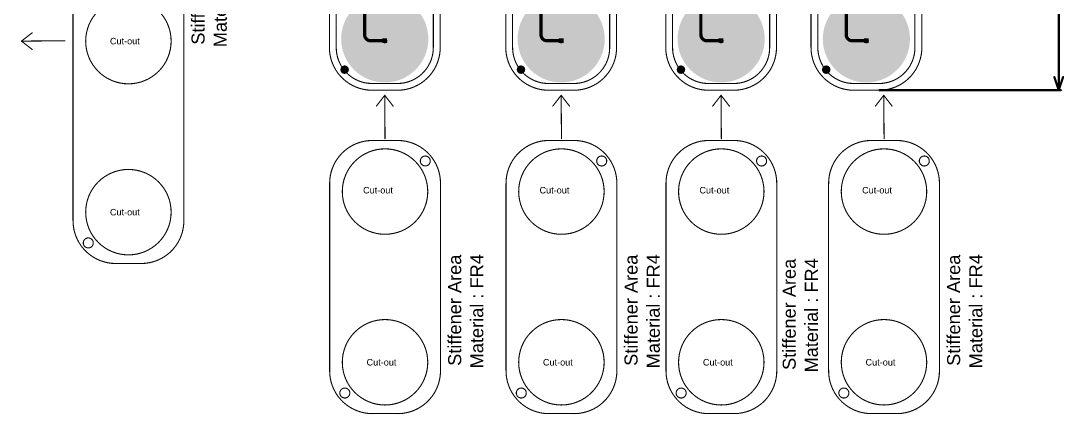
# Model space of a CAD drawing. Header units: inches. Extents: x -17 to 349, y -40 to 215.
# Drawn here: x 103.7 to 225.8, y -40.3 to 5.7 of the extents above; entities that cross this region are included whole.
import ezdxf

# ---------------------------------------------------------------- set-up
doc = ezdxf.new("R2010")
doc.units = ezdxf.units.IN
for name, color, linetype in [('Board Outline', 216, 'Continuous'), ('Bottom Layer', 5, 'Continuous'), ('Bottom Overlay', 54, 'Continuous'), ('Bottom Paste', 16, 'Continuous'), ('Bottom Solder', 6, 'Continuous'), ('Dimension', 6, 'Continuous'), ('Drill Drawing', 1, 'Continuous'), ('Fabrication', 76, 'Continuous'), ('Pad Holes', 156, 'Continuous'), ('Top Layer', 1, 'Continuous'), ('Top Solder', 216, 'Continuous'), ('Via Holes', 16, 'Continuous')]:
    doc.layers.add(name, color=color, linetype=linetype)
doc.styles.add('Arial', font='', dxfattribs={"height": 0.2})
doc.styles.get('Arial').set_extended_font_data('Arial')

# ---------------------------------------------------------------- blocks, each defined once
blk = doc.blocks.new('EMG_2_PAD_B_42')
at = {"layer": 'Bottom Layer'}
h = blk.add_hatch(color=5, dxfattribs=at)
edge = h.paths.add_edge_path()
edge.add_arc((0, 9.99), 5, 0, 360)
h = blk.add_hatch(color=5, dxfattribs=at)
edge = h.paths.add_edge_path()
edge.add_arc((0, -9.99), 5, 0, 360)
at = {"layer": 'Bottom Paste'}
h = blk.add_hatch(color=16, dxfattribs=at)
edge = h.paths.add_edge_path()
edge.add_arc((0, 9.99), 5, 0, 360)
h = blk.add_hatch(color=16, dxfattribs=at)
edge = h.paths.add_edge_path()
edge.add_arc((0, -9.99), 5, 0, 360)
at = {"layer": 'Bottom Solder'}
h = blk.add_hatch(color=6, dxfattribs=at)
edge = h.paths.add_edge_path()
edge.add_arc((0, 9.99), 5.1, 0, 360)
h = blk.add_hatch(color=6, dxfattribs=at)
edge = h.paths.add_edge_path()
edge.add_arc((0, -9.99), 5.1, 0, 360)
at = {"layer": 'Bottom Overlay', "const_width": 0.127}
for points in [[(-5.68, 10.97, -0.414214), (-1.53, 15.21)], [(1.53, 15.21, -0.414214), (5.68, 10.97)], [(-1.53, -15.21, -0.414214), (-5.68, -10.97)], [(5.68, -10.97, -0.414214), (1.53, -15.21)]]:
    blk.add_lwpolyline(points, format="xyb", dxfattribs=at)
for points in [[(-1.53, 15.21), (1.53, 15.21)], [(-5.68, -10.97), (-5.68, 10.97)], [(5.68, -10.97), (5.68, 10.97)], [(-1.53, -15.21), (1.53, -15.21)]]:
    blk.add_lwpolyline(points, dxfattribs=at)
at = {"layer": 'Bottom Overlay', "const_width": 0.0635}
for points in [[(-1.56, 15.21, 1), (-1.5, 15.21, 1)], [(-1.56, 15.21, 1), (-1.5, 15.21, 1)], [(1.5, 15.21, 1), (1.56, 15.21, 1)], [(1.5, 15.21, 1), (1.56, 15.21, 1)], [(-5.72, 10.97, 1), (-5.65, 10.97, 1)], [(-5.72, 10.97, 1), (-5.65, 10.97, 1)], [(5.65, 10.97, 1), (5.71, 10.97, 1)], [(5.65, 10.97, 1), (5.71, 10.97, 1)], [(-5.72, -10.97, 1), (-5.65, -10.97, 1)], [(-5.72, -10.97, 1), (-5.65, -10.97, 1)], [(5.65, -10.97, 1), (5.71, -10.97, 1)], [(5.65, -10.97, 1), (5.71, -10.97, 1)], [(-1.56, -15.21, 1), (-1.5, -15.21, 1)], [(-1.56, -15.21, 1), (-1.5, -15.21, 1)], [(1.5, -15.21, 1), (1.56, -15.21, 1)], [(1.5, -15.21, 1), (1.56, -15.21, 1)]]:
    blk.add_lwpolyline(points, format="xyb", close=True, dxfattribs=at)
blk = doc.blocks.new('EMG_2_PAD_B_43')
at = {"layer": 'Bottom Layer'}
h = blk.add_hatch(color=5, dxfattribs=at)
edge = h.paths.add_edge_path()
edge.add_arc((0, 9.99), 5, 0, 360)
h = blk.add_hatch(color=5, dxfattribs=at)
edge = h.paths.add_edge_path()
edge.add_arc((0, -9.99), 5, 0, 360)
at = {"layer": 'Bottom Paste'}
h = blk.add_hatch(color=16, dxfattribs=at)
edge = h.paths.add_edge_path()
edge.add_arc((0, 9.99), 5, 0, 360)
h = blk.add_hatch(color=16, dxfattribs=at)
edge = h.paths.add_edge_path()
edge.add_arc((0, -9.99), 5, 0, 360)
at = {"layer": 'Bottom Solder'}
h = blk.add_hatch(color=6, dxfattribs=at)
edge = h.paths.add_edge_path()
edge.add_arc((0, 9.99), 5.1, 0, 360)
h = blk.add_hatch(color=6, dxfattribs=at)
edge = h.paths.add_edge_path()
edge.add_arc((0, -9.99), 5.1, 0, 360)
at = {"layer": 'Bottom Overlay', "const_width": 0.127}
for points in [[(-5.68, 10.97, -0.414214), (-1.53, 15.21)], [(1.53, 15.21, -0.414214), (5.68, 10.97)], [(-1.53, -15.21, -0.414214), (-5.68, -10.97)], [(5.68, -10.97, -0.414214), (1.53, -15.21)]]:
    blk.add_lwpolyline(points, format="xyb", dxfattribs=at)
for points in [[(-1.53, 15.21), (1.53, 15.21)], [(-5.68, -10.97), (-5.68, 10.97)], [(5.68, -10.97), (5.68, 10.97)], [(-1.53, -15.21), (1.53, -15.21)]]:
    blk.add_lwpolyline(points, dxfattribs=at)
at = {"layer": 'Bottom Overlay', "const_width": 0.0635}
for points in [[(-1.56, 15.21, 1), (-1.5, 15.21, 1)], [(-1.56, 15.21, 1), (-1.5, 15.21, 1)], [(1.5, 15.21, 1), (1.56, 15.21, 1)], [(1.5, 15.21, 1), (1.56, 15.21, 1)], [(-5.72, 10.97, 1), (-5.65, 10.97, 1)], [(-5.72, 10.97, 1), (-5.65, 10.97, 1)], [(5.65, 10.97, 1), (5.71, 10.97, 1)], [(5.65, 10.97, 1), (5.71, 10.97, 1)], [(-5.72, -10.97, 1), (-5.65, -10.97, 1)], [(-5.72, -10.97, 1), (-5.65, -10.97, 1)], [(5.65, -10.97, 1), (5.71, -10.97, 1)], [(5.65, -10.97, 1), (5.71, -10.97, 1)], [(-1.56, -15.21, 1), (-1.5, -15.21, 1)], [(-1.56, -15.21, 1), (-1.5, -15.21, 1)], [(1.5, -15.21, 1), (1.56, -15.21, 1)], [(1.5, -15.21, 1), (1.56, -15.21, 1)]]:
    blk.add_lwpolyline(points, format="xyb", close=True, dxfattribs=at)
blk = doc.blocks.new('EMG_2_PAD_B_44')
at = {"layer": 'Bottom Layer'}
h = blk.add_hatch(color=5, dxfattribs=at)
edge = h.paths.add_edge_path()
edge.add_arc((0, 9.99), 5, 0, 360)
h = blk.add_hatch(color=5, dxfattribs=at)
edge = h.paths.add_edge_path()
edge.add_arc((0, -9.99), 5, 0, 360)
at = {"layer": 'Bottom Paste'}
h = blk.add_hatch(color=16, dxfattribs=at)
edge = h.paths.add_edge_path()
edge.add_arc((0, 9.99), 5, 0, 360)
h = blk.add_hatch(color=16, dxfattribs=at)
edge = h.paths.add_edge_path()
edge.add_arc((0, -9.99), 5, 0, 360)
at = {"layer": 'Bottom Solder'}
h = blk.add_hatch(color=6, dxfattribs=at)
edge = h.paths.add_edge_path()
edge.add_arc((0, 9.99), 5.1, 0, 360)
h = blk.add_hatch(color=6, dxfattribs=at)
edge = h.paths.add_edge_path()
edge.add_arc((0, -9.99), 5.1, 0, 360)
at = {"layer": 'Bottom Overlay', "const_width": 0.127}
for points in [[(-5.68, 10.97, -0.414214), (-1.53, 15.21)], [(1.53, 15.21, -0.414214), (5.68, 10.97)], [(-1.53, -15.21, -0.414214), (-5.68, -10.97)], [(5.68, -10.97, -0.414214), (1.53, -15.21)]]:
    blk.add_lwpolyline(points, format="xyb", dxfattribs=at)
for points in [[(-1.53, 15.21), (1.53, 15.21)], [(-5.68, -10.97), (-5.68, 10.97)], [(5.68, -10.97), (5.68, 10.97)], [(-1.53, -15.21), (1.53, -15.21)]]:
    blk.add_lwpolyline(points, dxfattribs=at)
at = {"layer": 'Bottom Overlay', "const_width": 0.0635}
for points in [[(-1.56, 15.21, 1), (-1.5, 15.21, 1)], [(-1.56, 15.21, 1), (-1.5, 15.21, 1)], [(1.5, 15.21, 1), (1.56, 15.21, 1)], [(1.5, 15.21, 1), (1.56, 15.21, 1)], [(-5.72, 10.97, 1), (-5.65, 10.97, 1)], [(-5.72, 10.97, 1), (-5.65, 10.97, 1)], [(5.65, 10.97, 1), (5.71, 10.97, 1)], [(5.65, 10.97, 1), (5.71, 10.97, 1)], [(-5.72, -10.97, 1), (-5.65, -10.97, 1)], [(-5.72, -10.97, 1), (-5.65, -10.97, 1)], [(5.65, -10.97, 1), (5.71, -10.97, 1)], [(5.65, -10.97, 1), (5.71, -10.97, 1)], [(-1.56, -15.21, 1), (-1.5, -15.21, 1)], [(-1.56, -15.21, 1), (-1.5, -15.21, 1)], [(1.5, -15.21, 1), (1.56, -15.21, 1)], [(1.5, -15.21, 1), (1.56, -15.21, 1)]]:
    blk.add_lwpolyline(points, format="xyb", close=True, dxfattribs=at)
blk = doc.blocks.new('EMG_2_PAD_B_45')
at = {"layer": 'Bottom Layer'}
h = blk.add_hatch(color=5, dxfattribs=at)
edge = h.paths.add_edge_path()
edge.add_arc((0, 9.99), 5, 0, 360)
h = blk.add_hatch(color=5, dxfattribs=at)
edge = h.paths.add_edge_path()
edge.add_arc((0, -9.99), 5, 0, 360)
at = {"layer": 'Bottom Paste'}
h = blk.add_hatch(color=16, dxfattribs=at)
edge = h.paths.add_edge_path()
edge.add_arc((0, 9.99), 5, 0, 360)
h = blk.add_hatch(color=16, dxfattribs=at)
edge = h.paths.add_edge_path()
edge.add_arc((0, -9.99), 5, 0, 360)
at = {"layer": 'Bottom Solder'}
h = blk.add_hatch(color=6, dxfattribs=at)
edge = h.paths.add_edge_path()
edge.add_arc((0, 9.99), 5.1, 0, 360)
h = blk.add_hatch(color=6, dxfattribs=at)
edge = h.paths.add_edge_path()
edge.add_arc((0, -9.99), 5.1, 0, 360)
at = {"layer": 'Bottom Overlay', "const_width": 0.127}
for points in [[(-5.68, 10.97, -0.414214), (-1.53, 15.21)], [(1.53, 15.21, -0.414214), (5.68, 10.97)], [(-1.53, -15.21, -0.414214), (-5.68, -10.97)], [(5.68, -10.97, -0.414214), (1.53, -15.21)]]:
    blk.add_lwpolyline(points, format="xyb", dxfattribs=at)
for points in [[(-1.53, 15.21), (1.53, 15.21)], [(-5.68, -10.97), (-5.68, 10.97)], [(5.68, -10.97), (5.68, 10.97)], [(-1.53, -15.21), (1.53, -15.21)]]:
    blk.add_lwpolyline(points, dxfattribs=at)
at = {"layer": 'Bottom Overlay', "const_width": 0.0635}
for points in [[(-1.56, 15.21, 1), (-1.5, 15.21, 1)], [(-1.56, 15.21, 1), (-1.5, 15.21, 1)], [(1.5, 15.21, 1), (1.56, 15.21, 1)], [(1.5, 15.21, 1), (1.56, 15.21, 1)], [(-5.72, 10.97, 1), (-5.65, 10.97, 1)], [(-5.72, 10.97, 1), (-5.65, 10.97, 1)], [(5.65, 10.97, 1), (5.71, 10.97, 1)], [(5.65, 10.97, 1), (5.71, 10.97, 1)], [(-5.72, -10.97, 1), (-5.65, -10.97, 1)], [(-5.72, -10.97, 1), (-5.65, -10.97, 1)], [(5.65, -10.97, 1), (5.71, -10.97, 1)], [(5.65, -10.97, 1), (5.71, -10.97, 1)], [(-1.56, -15.21, 1), (-1.5, -15.21, 1)], [(-1.56, -15.21, 1), (-1.5, -15.21, 1)], [(1.5, -15.21, 1), (1.56, -15.21, 1)], [(1.5, -15.21, 1), (1.56, -15.21, 1)]]:
    blk.add_lwpolyline(points, format="xyb", close=True, dxfattribs=at)

msp = doc.modelspace()

# ---------------------------------------------------------------- hatches: boundary and pattern name
at = {"layer": 'Bottom Layer'}
h = msp.add_hatch(color=5, dxfattribs=at)
edge = h.paths.add_edge_path()
edge.add_arc((146.29, 3.38), 0.3, 0, 360)
h = msp.add_hatch(color=5, dxfattribs=at)
edge = h.paths.add_edge_path()
edge.add_arc((166.93, 3.38), 0.3, 0, 360)
h = msp.add_hatch(color=5, dxfattribs=at)
edge = h.paths.add_edge_path()
edge.add_arc((185.65, 3.38), 0.3, 0, 360)
h = msp.add_hatch(color=5, dxfattribs=at)
edge = h.paths.add_edge_path()
edge.add_arc((202.65, 3.38), 0.3, 0, 360)
at = {"layer": 'Bottom Solder'}
h = msp.add_hatch(color=6, dxfattribs=at)
edge = h.paths.add_edge_path()
edge.add_arc((141.59, 0), 0.102, 0, 360)
h = msp.add_hatch(color=6, dxfattribs=at)
edge = h.paths.add_edge_path()
edge.add_arc((162.23, 0), 0.102, 0, 360)
h = msp.add_hatch(color=6, dxfattribs=at)
edge = h.paths.add_edge_path()
edge.add_arc((180.95, 0), 0.102, 0, 360)
h = msp.add_hatch(color=6, dxfattribs=at)
edge = h.paths.add_edge_path()
edge.add_arc((197.95, 0), 0.102, 0, 360)
at = {"layer": 'Pad Holes'}
h = msp.add_hatch(color=7, dxfattribs=at)
edge = h.paths.add_edge_path()
edge.add_arc((141.59, 0), 0.5, 0, 360)
h = msp.add_hatch(color=7, dxfattribs=at)
edge = h.paths.add_edge_path()
edge.add_arc((162.23, 0), 0.5, 0, 360)
h = msp.add_hatch(color=7, dxfattribs=at)
edge = h.paths.add_edge_path()
edge.add_arc((180.95, 0), 0.5, 0, 360)
h = msp.add_hatch(color=7, dxfattribs=at)
edge = h.paths.add_edge_path()
edge.add_arc((197.95, 0), 0.5, 0, 360)
at = {"layer": 'Top Layer'}
h = msp.add_hatch(color=1, dxfattribs=at)
edge = h.paths.add_edge_path()
edge.add_arc((146.29, 3.38), 0.3, 0, 360)
h = msp.add_hatch(color=1, dxfattribs=at)
edge = h.paths.add_edge_path()
edge.add_arc((166.93, 3.38), 0.3, 0, 360)
h = msp.add_hatch(color=1, dxfattribs=at)
edge = h.paths.add_edge_path()
edge.add_arc((185.65, 3.38), 0.3, 0, 360)
h = msp.add_hatch(color=1, dxfattribs=at)
edge = h.paths.add_edge_path()
edge.add_arc((202.65, 3.38), 0.3, 0, 360)
at = {"layer": 'Top Solder'}
h = msp.add_hatch(color=216, dxfattribs=at)
edge = h.paths.add_edge_path()
edge.add_arc((141.59, 0), 0.102, 0, 360)
h = msp.add_hatch(color=216, dxfattribs=at)
edge = h.paths.add_edge_path()
edge.add_arc((162.23, 0), 0.102, 0, 360)
h = msp.add_hatch(color=216, dxfattribs=at)
edge = h.paths.add_edge_path()
edge.add_arc((180.95, 0), 0.102, 0, 360)
h = msp.add_hatch(color=216, dxfattribs=at)
edge = h.paths.add_edge_path()
edge.add_arc((197.95, 0), 0.102, 0, 360)
at = {"layer": 'Via Holes'}
h = msp.add_hatch(color=7, dxfattribs=at)
edge = h.paths.add_edge_path()
edge.add_arc((146.29, 3.38), 0.15, 0, 360)
h = msp.add_hatch(color=7, dxfattribs=at)
edge = h.paths.add_edge_path()
edge.add_arc((166.93, 3.38), 0.15, 0, 360)
h = msp.add_hatch(color=7, dxfattribs=at)
edge = h.paths.add_edge_path()
edge.add_arc((185.65, 3.38), 0.15, 0, 360)
h = msp.add_hatch(color=7, dxfattribs=at)
edge = h.paths.add_edge_path()
edge.add_arc((202.65, 3.38), 0.15, 0, 360)

# ---------------------------------------------------------------- linework, layer by layer
at = {"layer": 'Board Outline', "const_width": 0.127}
for points in [[(139.81, 2.65), (139.81, 24.5)], [(152.78, 24.5), (152.78, 2.65)], [(160.45, 2.65), (160.46, 24.5)], [(173.42, 24.5), (173.42, 2.65)], [(179.17, 2.65), (179.17, 24.5)], [(192.13, 24.5), (192.13, 2.65)], [(196.17, 2.65), (196.17, 24.5)], [(209.14, 24.5), (209.14, 2.65)], [(144.76, -2.41), (147.83, -2.41)], [(165.4, -2.41), (168.48, -2.41)], [(184.11, -2.41), (187.19, -2.41)], [(201.12, -2.41), (204.2, -2.41)]]:
    msp.add_lwpolyline(points, dxfattribs=at)
at = {"layer": 'Board Outline', "const_width": 0.0635}
for points in [[(139.78, 2.65, 1), (139.84, 2.65, 1)], [(139.78, 2.65, 1), (139.84, 2.65, 1)], [(152.75, 2.65, 1), (152.81, 2.65, 1)], [(152.75, 2.65, 1), (152.81, 2.65, 1)], [(160.42, 2.65, 1), (160.49, 2.65, 1)], [(160.42, 2.65, 1), (160.49, 2.65, 1)], [(173.39, 2.65, 1), (173.45, 2.65, 1)], [(173.39, 2.65, 1), (173.45, 2.65, 1)], [(179.14, 2.65, 1), (179.2, 2.65, 1)], [(179.14, 2.65, 1), (179.2, 2.65, 1)], [(192.1, 2.65, 1), (192.17, 2.65, 1)], [(192.1, 2.65, 1), (192.17, 2.65, 1)], [(196.14, 2.65, 1), (196.2, 2.65, 1)], [(196.14, 2.65, 1), (196.2, 2.65, 1)], [(209.11, 2.65, 1), (209.17, 2.65, 1)], [(209.11, 2.65, 1), (209.17, 2.65, 1)], [(144.72, -2.41, 1), (144.79, -2.41, 1)], [(144.72, -2.41, 1), (144.79, -2.41, 1)], [(147.8, -2.41, 1), (147.87, -2.41, 1)], [(147.8, -2.41, 1), (147.87, -2.41, 1)], [(165.37, -2.41, 1), (165.43, -2.41, 1)], [(165.37, -2.41, 1), (165.43, -2.41, 1)], [(168.45, -2.41, 1), (168.51, -2.41, 1)], [(168.45, -2.41, 1), (168.51, -2.41, 1)], [(184.08, -2.41, 1), (184.14, -2.41, 1)], [(184.08, -2.41, 1), (184.14, -2.41, 1)], [(187.16, -2.41, 1), (187.22, -2.41, 1)], [(187.16, -2.41, 1), (187.22, -2.41, 1)], [(201.08, -2.41, 1), (201.15, -2.41, 1)], [(201.08, -2.41, 1), (201.15, -2.41, 1)], [(204.16, -2.41, 1), (204.23, -2.41, 1)], [(204.16, -2.41, 1), (204.23, -2.41, 1)]]:
    msp.add_lwpolyline(points, format="xyb", close=True, dxfattribs=at)
at = {"layer": 'Board Outline', "const_width": 0.127}
for points in [[(144.76, -2.41, -0.414214), (139.81, 2.65)], [(152.78, 2.65, -0.414214), (147.83, -2.41)], [(165.4, -2.41, -0.414214), (160.45, 2.65)], [(173.42, 2.65, -0.414214), (168.48, -2.41)], [(184.11, -2.41, -0.414214), (179.17, 2.65)], [(192.13, 2.65, -0.414214), (187.19, -2.41)], [(201.12, -2.41, -0.414214), (196.17, 2.65)], [(209.14, 2.65, -0.414214), (204.2, -2.41)]]:
    msp.add_lwpolyline(points, format="xyb", dxfattribs=at)
at = {"layer": 'Dimension', "const_width": 0.254}
for points in [[(225.16, -2.41), (225.16, 62.8)], [(224.65, -0.88), (225.16, -2.41)], [(225.16, -2.41), (225.66, -0.88)], [(204.2, -2.41), (225.41, -2.41)]]:
    msp.add_lwpolyline(points, dxfattribs=at)
at = {"layer": 'Dimension', "const_width": 0.127}
for points in [[(224.58, -0.88, 1), (224.71, -0.88, 1)], [(225.6, -0.88, 1), (225.73, -0.88, 1)], [(204.13, -2.41, 1), (204.26, -2.41, 1)], [(225.09, -2.41, 1), (225.22, -2.41, 1)], [(225.09, -2.41, 1), (225.22, -2.41, 1)], [(225.09, -2.41, 1), (225.22, -2.41, 1)], [(225.35, -2.41, 1), (225.47, -2.41, 1)]]:
    msp.add_lwpolyline(points, format="xyb", close=True, dxfattribs=at)
at = {"layer": 'Drill Drawing', "const_width": 0.0508}
for points in [[(146.04, 3.63), (146.54, 3.63)], [(146.04, 3.13), (146.04, 3.63)], [(146.04, 3.13), (146.54, 3.13)], [(146.54, 3.13), (146.54, 3.63)], [(166.68, 3.63), (167.19, 3.63)], [(166.68, 3.13), (166.68, 3.63)], [(166.68, 3.13), (167.19, 3.13)], [(167.19, 3.13), (167.19, 3.63)], [(185.39, 3.63), (185.9, 3.63)], [(185.39, 3.13), (185.39, 3.63)], [(185.39, 3.13), (185.9, 3.13)], [(185.9, 3.13), (185.9, 3.63)], [(202.4, 3.63), (202.9, 3.63)], [(202.4, 3.13), (202.4, 3.63)], [(202.4, 3.13), (202.9, 3.13)], [(202.9, 3.13), (202.9, 3.63)]]:
    msp.add_lwpolyline(points, dxfattribs=at)
at = {"layer": 'Drill Drawing'}
for points, const_width in [([(146.02, 3.63, 1), (146.05, 3.63, 1)], 0.0254), ([(146.02, 3.63, 1), (146.05, 3.63, 1)], 0.0254), ([(146.02, 3.13, 1), (146.05, 3.13, 1)], 0.0254), ([(146.02, 3.13, 1), (146.05, 3.13, 1)], 0.0254), ([(146.53, 3.63, 1), (146.56, 3.63, 1)], 0.0254), ([(146.53, 3.63, 1), (146.56, 3.63, 1)], 0.0254), ([(146.53, 3.13, 1), (146.56, 3.13, 1)], 0.0254), ([(146.53, 3.13, 1), (146.56, 3.13, 1)], 0.0254), ([(166.67, 3.63, 1), (166.69, 3.63, 1)], 0.0254), ([(166.67, 3.63, 1), (166.69, 3.63, 1)], 0.0254), ([(166.67, 3.13, 1), (166.69, 3.13, 1)], 0.0254), ([(166.67, 3.13, 1), (166.69, 3.13, 1)], 0.0254), ([(167.17, 3.63, 1), (167.2, 3.63, 1)], 0.0254), ([(167.17, 3.63, 1), (167.2, 3.63, 1)], 0.0254), ([(167.17, 3.13, 1), (167.2, 3.13, 1)], 0.0254), ([(167.17, 3.13, 1), (167.2, 3.13, 1)], 0.0254), ([(185.38, 3.63, 1), (185.4, 3.63, 1)], 0.0254), ([(185.38, 3.63, 1), (185.4, 3.63, 1)], 0.0254), ([(185.38, 3.13, 1), (185.4, 3.13, 1)], 0.0254), ([(185.38, 3.13, 1), (185.4, 3.13, 1)], 0.0254), ([(185.89, 3.63, 1), (185.91, 3.63, 1)], 0.0254), ([(185.89, 3.63, 1), (185.91, 3.63, 1)], 0.0254), ([(185.89, 3.13, 1), (185.91, 3.13, 1)], 0.0254), ([(185.89, 3.13, 1), (185.91, 3.13, 1)], 0.0254), ([(202.38, 3.63, 1), (202.41, 3.63, 1)], 0.0254), ([(202.38, 3.63, 1), (202.41, 3.63, 1)], 0.0254), ([(202.38, 3.13, 1), (202.41, 3.13, 1)], 0.0254), ([(202.38, 3.13, 1), (202.41, 3.13, 1)], 0.0254), ([(202.89, 3.63, 1), (202.92, 3.63, 1)], 0.0254), ([(202.89, 3.63, 1), (202.92, 3.63, 1)], 0.0254), ([(202.89, 3.13, 1), (202.92, 3.13, 1)], 0.0254), ([(202.89, 3.13, 1), (202.92, 3.13, 1)], 0.0254), ([(141.84, 0, 1), (141.34, 0, 1)], 0.0508), ([(141.32, 0, 1), (141.35, 0, 1)], 0.0254), ([(141.83, 0, 1), (141.86, 0, 1)], 0.0254), ([(162.49, 0, 1), (161.98, 0, 1)], 0.0508), ([(161.97, 0, 1), (161.99, 0, 1)], 0.0254), ([(162.47, 0, 1), (162.5, 0, 1)], 0.0254), ([(181.2, 0, 1), (180.69, 0, 1)], 0.0508), ([(180.68, 0, 1), (180.71, 0, 1)], 0.0254), ([(181.19, 0, 1), (181.21, 0, 1)], 0.0254), ([(198.2, 0, 1), (197.7, 0, 1)], 0.0508), ([(197.68, 0, 1), (197.71, 0, 1)], 0.0254), ([(198.19, 0, 1), (198.22, 0, 1)], 0.0254)]:
    msp.add_lwpolyline(points, format="xyb", close=True, dxfattribs=dict(at, const_width=const_width))
at = {"layer": 'Fabrication', "const_width": 0.127}
for points in [[(109.81, -17.64), (109.81, 24.25)], [(122.78, 24.25), (122.78, -17.64)], [(103.77, 3.34), (105.04, 4.32)], [(103.77, 3.34), (108.85, 3.38)], [(103.77, 3.34), (105.04, 2.36)], [(145.31, -4.27), (146.29, -3)], [(146.29, -3), (146.32, -8.08)], [(146.29, -3), (147.27, -4.27)], [(165.95, -4.27), (166.93, -3)], [(166.93, -3), (167.91, -4.27)], [(166.93, -3), (166.97, -8.08)], [(184.66, -4.27), (185.64, -3)], [(185.64, -3), (186.62, -4.27)], [(185.64, -3), (185.68, -8.08)], [(203.7, -4.27), (204.68, -3)], [(204.68, -3), (205.66, -4.27)], [(204.68, -3), (204.72, -8.08)], [(144.78, -8.29), (147.86, -8.29)], [(144.78, -8.29), (147.86, -8.29)], [(165.43, -8.29), (168.51, -8.29)], [(184.14, -8.29), (187.22, -8.29)], [(203.18, -8.29), (206.26, -8.29)], [(139.84, -35.2), (139.84, -13.35)], [(152.81, -13.35), (152.81, -35.2)], [(160.48, -35.2), (160.48, -13.35)], [(173.45, -13.35), (173.45, -35.2)], [(179.2, -35.2), (179.2, -13.35)], [(192.16, -13.35), (192.16, -35.2)], [(198.23, -35.2), (198.23, -13.35)], [(211.2, -13.35), (211.2, -35.2)], [(114.76, -22.69), (117.84, -22.69)], [(144.78, -40.26), (147.86, -40.26)], [(165.43, -40.26), (168.51, -40.26)], [(184.14, -40.26), (187.22, -40.26)], [(203.18, -40.26), (206.26, -40.26)]]:
    msp.add_lwpolyline(points, dxfattribs=at)
at = {"layer": 'Fabrication'}
for points, const_width in [([(121.29, 3.34, 1), (111.29, 3.34, 1)], 0.127), ([(105.01, 4.32, 1), (105.07, 4.32, 1)], 0.0635), ([(103.74, 3.34, 1), (103.8, 3.34, 1)], 0.0635), ([(103.74, 3.34, 1), (103.8, 3.34, 1)], 0.0635), ([(103.74, 3.34, 1), (103.8, 3.34, 1)], 0.0635), ([(108.82, 3.38, 1), (108.88, 3.38, 1)], 0.0635), ([(111.26, 3.34, 1), (111.32, 3.34, 1)], 0.0635), ([(121.26, 3.34, 1), (121.32, 3.34, 1)], 0.0635), ([(105.01, 2.36, 1), (105.07, 2.36, 1)], 0.0635), ([(146.26, -3, 1), (146.32, -3, 1)], 0.0635), ([(146.26, -3, 1), (146.32, -3, 1)], 0.0635), ([(146.26, -3, 1), (146.32, -3, 1)], 0.0635), ([(166.9, -3, 1), (166.96, -3, 1)], 0.0635), ([(166.9, -3, 1), (166.96, -3, 1)], 0.0635), ([(166.9, -3, 1), (166.96, -3, 1)], 0.0635), ([(185.61, -3, 1), (185.68, -3, 1)], 0.0635), ([(185.61, -3, 1), (185.68, -3, 1)], 0.0635), ([(185.61, -3, 1), (185.68, -3, 1)], 0.0635), ([(204.65, -3, 1), (204.71, -3, 1)], 0.0635), ([(204.65, -3, 1), (204.71, -3, 1)], 0.0635), ([(204.65, -3, 1), (204.71, -3, 1)], 0.0635), ([(145.28, -4.27, 1), (145.34, -4.27, 1)], 0.0635), ([(147.24, -4.27, 1), (147.3, -4.27, 1)], 0.0635), ([(165.92, -4.27, 1), (165.98, -4.27, 1)], 0.0635), ([(167.88, -4.27, 1), (167.94, -4.27, 1)], 0.0635), ([(184.63, -4.27, 1), (184.7, -4.27, 1)], 0.0635), ([(186.59, -4.27, 1), (186.66, -4.27, 1)], 0.0635), ([(203.67, -4.27, 1), (203.73, -4.27, 1)], 0.0635), ([(205.63, -4.27, 1), (205.69, -4.27, 1)], 0.0635), ([(144.75, -8.29, 1), (144.82, -8.29, 1)], 0.0635), ([(144.75, -8.29, 1), (144.82, -8.29, 1)], 0.0635), ([(144.75, -8.29, 1), (144.82, -8.29, 1)], 0.0635), ([(146.29, -8.08, 1), (146.36, -8.08, 1)], 0.0635), ([(147.83, -8.29, 1), (147.9, -8.29, 1)], 0.0635), ([(147.83, -8.29, 1), (147.9, -8.29, 1)], 0.0635), ([(147.83, -8.29, 1), (147.9, -8.29, 1)], 0.0635), ([(165.4, -8.29, 1), (165.46, -8.29, 1)], 0.0635), ([(165.4, -8.29, 1), (165.46, -8.29, 1)], 0.0635), ([(166.94, -8.08, 1), (167, -8.08, 1)], 0.0635), ([(168.47, -8.29, 1), (168.54, -8.29, 1)], 0.0635), ([(168.47, -8.29, 1), (168.54, -8.29, 1)], 0.0635), ([(184.11, -8.29, 1), (184.17, -8.29, 1)], 0.0635), ([(184.11, -8.29, 1), (184.17, -8.29, 1)], 0.0635), ([(185.65, -8.08, 1), (185.71, -8.08, 1)], 0.0635), ([(187.19, -8.29, 1), (187.25, -8.29, 1)], 0.0635), ([(187.19, -8.29, 1), (187.25, -8.29, 1)], 0.0635), ([(203.15, -8.29, 1), (203.21, -8.29, 1)], 0.0635), ([(203.15, -8.29, 1), (203.21, -8.29, 1)], 0.0635), ([(204.69, -8.08, 1), (204.75, -8.08, 1)], 0.0635), ([(206.23, -8.29, 1), (206.29, -8.29, 1)], 0.0635), ([(206.23, -8.29, 1), (206.29, -8.29, 1)], 0.0635), ([(151.32, -14.27, 1), (141.32, -14.27, 1)], 0.127), ([(141.89, -9.23, 1), (141.95, -9.23, 1)], 0.0635), ([(171.96, -14.27, 1), (161.96, -14.27, 1)], 0.127), ([(162.53, -9.23, 1), (162.59, -9.23, 1)], 0.0635), ([(190.67, -14.27, 1), (180.67, -14.27, 1)], 0.127), ([(181.24, -9.23, 1), (181.31, -9.23, 1)], 0.0635), ([(209.71, -14.27, 1), (199.71, -14.27, 1)], 0.127), ([(200.28, -9.23, 1), (200.34, -9.23, 1)], 0.0635), ([(151.61, -10.69, 1), (150.45, -10.69, 1)], 0.127), ([(150.41, -10.69, 1), (150.48, -10.69, 1)], 0.0635), ([(151.58, -10.69, 1), (151.65, -10.69, 1)], 0.0635), ([(172.26, -10.69, 1), (171.09, -10.69, 1)], 0.127), ([(171.06, -10.69, 1), (171.12, -10.69, 1)], 0.0635), ([(172.22, -10.69, 1), (172.29, -10.69, 1)], 0.0635), ([(190.97, -10.69, 1), (189.8, -10.69, 1)], 0.127), ([(189.77, -10.69, 1), (189.83, -10.69, 1)], 0.0635), ([(190.94, -10.69, 1), (191, -10.69, 1)], 0.0635), ([(210.01, -10.69, 1), (208.84, -10.69, 1)], 0.127), ([(208.81, -10.69, 1), (208.87, -10.69, 1)], 0.0635), ([(209.97, -10.69, 1), (210.04, -10.69, 1)], 0.0635), ([(121.29, -16.68, 1), (111.29, -16.68, 1)], 0.127), ([(139.81, -13.35, 1), (139.87, -13.35, 1)], 0.0635), ([(139.81, -13.35, 1), (139.87, -13.35, 1)], 0.0635), ([(139.81, -13.35, 1), (139.87, -13.35, 1)], 0.0635), ([(152.78, -13.35, 1), (152.84, -13.35, 1)], 0.0635), ([(152.78, -13.35, 1), (152.84, -13.35, 1)], 0.0635), ([(160.45, -13.35, 1), (160.52, -13.35, 1)], 0.0635), ([(160.45, -13.35, 1), (160.52, -13.35, 1)], 0.0635), ([(160.45, -13.35, 1), (160.52, -13.35, 1)], 0.0635), ([(173.42, -13.35, 1), (173.48, -13.35, 1)], 0.0635), ([(173.42, -13.35, 1), (173.48, -13.35, 1)], 0.0635), ([(179.17, -13.35, 1), (179.23, -13.35, 1)], 0.0635), ([(179.17, -13.35, 1), (179.23, -13.35, 1)], 0.0635), ([(179.17, -13.35, 1), (179.23, -13.35, 1)], 0.0635), ([(192.13, -13.35, 1), (192.2, -13.35, 1)], 0.0635), ([(192.13, -13.35, 1), (192.2, -13.35, 1)], 0.0635), ([(198.2, -13.35, 1), (198.27, -13.35, 1)], 0.0635), ([(198.2, -13.35, 1), (198.27, -13.35, 1)], 0.0635), ([(198.2, -13.35, 1), (198.27, -13.35, 1)], 0.0635), ([(211.17, -13.35, 1), (211.23, -13.35, 1)], 0.0635), ([(211.17, -13.35, 1), (211.23, -13.35, 1)], 0.0635), ([(141.29, -14.27, 1), (141.35, -14.27, 1)], 0.0635), ([(151.29, -14.27, 1), (151.35, -14.27, 1)], 0.0635), ([(161.93, -14.27, 1), (161.99, -14.27, 1)], 0.0635), ([(171.93, -14.27, 1), (171.99, -14.27, 1)], 0.0635), ([(180.64, -14.27, 1), (180.71, -14.27, 1)], 0.0635), ([(190.64, -14.27, 1), (190.71, -14.27, 1)], 0.0635), ([(199.68, -14.27, 1), (199.74, -14.27, 1)], 0.0635), ([(209.68, -14.27, 1), (209.74, -14.27, 1)], 0.0635), ([(111.26, -16.68, 1), (111.32, -16.68, 1)], 0.0635), ([(121.26, -16.68, 1), (121.32, -16.68, 1)], 0.0635), ([(109.78, -17.64, 1), (109.85, -17.64, 1)], 0.0635), ([(109.78, -17.64, 1), (109.85, -17.64, 1)], 0.0635), ([(122.75, -17.64, 1), (122.81, -17.64, 1)], 0.0635), ([(122.75, -17.64, 1), (122.81, -17.64, 1)], 0.0635), ([(112.18, -20.28, 1), (111.01, -20.28, 1)], 0.127), ([(110.98, -20.28, 1), (111.04, -20.28, 1)], 0.0635), ([(112.14, -20.28, 1), (112.21, -20.28, 1)], 0.0635), ([(114.73, -22.69, 1), (114.79, -22.69, 1)], 0.0635), ([(114.73, -22.69, 1), (114.79, -22.69, 1)], 0.0635), ([(117.81, -22.69, 1), (117.87, -22.69, 1)], 0.0635), ([(117.81, -22.69, 1), (117.87, -22.69, 1)], 0.0635), ([(151.32, -34.25, 1), (141.32, -34.25, 1)], 0.127), ([(171.96, -34.25, 1), (161.96, -34.25, 1)], 0.127), ([(190.67, -34.25, 1), (180.67, -34.25, 1)], 0.127), ([(209.71, -34.25, 1), (199.71, -34.25, 1)], 0.127), ([(139.81, -35.2, 1), (139.87, -35.2, 1)], 0.0635), ([(139.81, -35.2, 1), (139.87, -35.2, 1)], 0.0635), ([(141.29, -34.25, 1), (141.35, -34.25, 1)], 0.0635), ([(151.29, -34.25, 1), (151.35, -34.25, 1)], 0.0635), ([(152.78, -35.2, 1), (152.84, -35.2, 1)], 0.0635), ([(152.78, -35.2, 1), (152.84, -35.2, 1)], 0.0635), ([(160.45, -35.2, 1), (160.52, -35.2, 1)], 0.0635), ([(160.45, -35.2, 1), (160.52, -35.2, 1)], 0.0635), ([(161.93, -34.25, 1), (161.99, -34.25, 1)], 0.0635), ([(171.93, -34.25, 1), (171.99, -34.25, 1)], 0.0635), ([(173.42, -35.2, 1), (173.48, -35.2, 1)], 0.0635), ([(173.42, -35.2, 1), (173.48, -35.2, 1)], 0.0635), ([(179.17, -35.2, 1), (179.23, -35.2, 1)], 0.0635), ([(179.17, -35.2, 1), (179.23, -35.2, 1)], 0.0635), ([(180.64, -34.25, 1), (180.71, -34.25, 1)], 0.0635), ([(190.64, -34.25, 1), (190.71, -34.25, 1)], 0.0635), ([(192.13, -35.2, 1), (192.2, -35.2, 1)], 0.0635), ([(192.13, -35.2, 1), (192.2, -35.2, 1)], 0.0635), ([(198.2, -35.2, 1), (198.27, -35.2, 1)], 0.0635), ([(198.2, -35.2, 1), (198.27, -35.2, 1)], 0.0635), ([(199.68, -34.25, 1), (199.74, -34.25, 1)], 0.0635), ([(209.68, -34.25, 1), (209.74, -34.25, 1)], 0.0635), ([(211.17, -35.2, 1), (211.23, -35.2, 1)], 0.0635), ([(211.17, -35.2, 1), (211.23, -35.2, 1)], 0.0635), ([(142.2, -37.85, 1), (141.03, -37.85, 1)], 0.127), ([(141, -37.85, 1), (141.07, -37.85, 1)], 0.0635), ([(142.17, -37.85, 1), (142.23, -37.85, 1)], 0.0635), ([(162.85, -37.85, 1), (161.68, -37.85, 1)], 0.127), ([(161.65, -37.85, 1), (161.71, -37.85, 1)], 0.0635), ([(162.81, -37.85, 1), (162.88, -37.85, 1)], 0.0635), ([(181.56, -37.85, 1), (180.39, -37.85, 1)], 0.127), ([(180.36, -37.85, 1), (180.42, -37.85, 1)], 0.0635), ([(181.53, -37.85, 1), (181.59, -37.85, 1)], 0.0635), ([(200.6, -37.85, 1), (199.43, -37.85, 1)], 0.127), ([(199.4, -37.85, 1), (199.46, -37.85, 1)], 0.0635), ([(200.56, -37.85, 1), (200.63, -37.85, 1)], 0.0635), ([(144.75, -40.26, 1), (144.82, -40.26, 1)], 0.0635), ([(144.75, -40.26, 1), (144.82, -40.26, 1)], 0.0635), ([(147.83, -40.26, 1), (147.9, -40.26, 1)], 0.0635), ([(147.83, -40.26, 1), (147.9, -40.26, 1)], 0.0635), ([(165.4, -40.26, 1), (165.46, -40.26, 1)], 0.0635), ([(165.4, -40.26, 1), (165.46, -40.26, 1)], 0.0635), ([(168.47, -40.26, 1), (168.54, -40.26, 1)], 0.0635), ([(168.47, -40.26, 1), (168.54, -40.26, 1)], 0.0635), ([(184.11, -40.26, 1), (184.17, -40.26, 1)], 0.0635), ([(184.11, -40.26, 1), (184.17, -40.26, 1)], 0.0635), ([(187.19, -40.26, 1), (187.25, -40.26, 1)], 0.0635), ([(187.19, -40.26, 1), (187.25, -40.26, 1)], 0.0635), ([(203.15, -40.26, 1), (203.21, -40.26, 1)], 0.0635), ([(203.15, -40.26, 1), (203.21, -40.26, 1)], 0.0635), ([(206.23, -40.26, 1), (206.29, -40.26, 1)], 0.0635), ([(206.23, -40.26, 1), (206.29, -40.26, 1)], 0.0635)]:
    msp.add_lwpolyline(points, format="xyb", close=True, dxfattribs=dict(at, const_width=const_width))
at = {"layer": 'Fabrication', "const_width": 0.127}
for points in [[(139.84, -13.35, -0.414214), (144.78, -8.29)], [(147.86, -8.29, -0.414214), (152.81, -13.35)], [(160.48, -13.35, -0.414214), (165.43, -8.29)], [(168.51, -8.29, -0.414214), (173.45, -13.35)], [(179.2, -13.35, -0.414214), (184.14, -8.29)], [(187.22, -8.29, -0.414214), (192.16, -13.35)], [(198.23, -13.35, -0.414214), (203.18, -8.29)], [(206.26, -8.29, -0.414214), (211.2, -13.35)], [(139.84, -13.35, -0.244175), (141.92, -9.23)], [(160.48, -13.35, -0.244175), (162.56, -9.23)], [(179.2, -13.35, -0.244175), (181.28, -9.23)], [(198.23, -13.35, -0.244175), (200.31, -9.23)], [(114.76, -22.69, -0.414214), (109.81, -17.64)], [(122.78, -17.64, -0.414214), (117.84, -22.69)], [(144.78, -40.26, -0.414214), (139.84, -35.2)], [(152.81, -35.2, -0.414214), (147.86, -40.26)], [(165.43, -40.26, -0.414214), (160.48, -35.2)], [(173.45, -35.2, -0.414214), (168.51, -40.26)], [(184.14, -40.26, -0.414214), (179.2, -35.2)], [(192.16, -35.2, -0.414214), (187.22, -40.26)], [(203.18, -40.26, -0.414214), (198.23, -35.2)], [(211.2, -35.2, -0.414214), (206.26, -40.26)]]:
    msp.add_lwpolyline(points, format="xyb", dxfattribs=at)
at = {"layer": 'Top Layer', "const_width": 0.381}
for points in [[(143.93, 4.09), (143.93, 9.52)], [(164.57, 4.09), (164.57, 9.52)], [(183.28, 4.09), (183.28, 9.52)], [(200.29, 4.09), (200.29, 9.52)], [(144.64, 3.38), (146.29, 3.38)], [(165.29, 3.38), (166.93, 3.38)], [(184, 3.38), (185.65, 3.38)], [(201, 3.38), (202.65, 3.38)]]:
    msp.add_lwpolyline(points, dxfattribs=at)
at = {"layer": 'Top Layer', "const_width": 0.191}
for points in [[(143.83, 4.09, 1), (144.02, 4.09, 1)], [(143.83, 4.09, 1), (144.02, 4.09, 1)], [(164.48, 4.09, 1), (164.67, 4.09, 1)], [(164.48, 4.09, 1), (164.67, 4.09, 1)], [(183.19, 4.09, 1), (183.38, 4.09, 1)], [(183.19, 4.09, 1), (183.38, 4.09, 1)], [(200.19, 4.09, 1), (200.38, 4.09, 1)], [(200.19, 4.09, 1), (200.38, 4.09, 1)], [(144.55, 3.38, 1), (144.74, 3.38, 1)], [(144.55, 3.38, 1), (144.74, 3.38, 1)], [(146.19, 3.38, 1), (146.38, 3.38, 1)], [(165.19, 3.38, 1), (165.38, 3.38, 1)], [(165.19, 3.38, 1), (165.38, 3.38, 1)], [(166.84, 3.38, 1), (167.03, 3.38, 1)], [(183.9, 3.38, 1), (184.09, 3.38, 1)], [(183.9, 3.38, 1), (184.09, 3.38, 1)], [(185.55, 3.38, 1), (185.74, 3.38, 1)], [(200.91, 3.38, 1), (201.1, 3.38, 1)], [(200.91, 3.38, 1), (201.1, 3.38, 1)], [(202.55, 3.38, 1), (202.75, 3.38, 1)]]:
    msp.add_lwpolyline(points, format="xyb", close=True, dxfattribs=at)
at = {"layer": 'Top Layer', "const_width": 0.381}
for points in [[(144.64, 3.38, -0.414214), (143.93, 4.09)], [(165.29, 3.38, -0.414214), (164.57, 4.09)], [(184, 3.38, -0.414214), (183.28, 4.09)], [(201, 3.38, -0.414214), (200.29, 4.09)]]:
    msp.add_lwpolyline(points, format="xyb", dxfattribs=at)

# ---------------------------------------------------------------- block references
for name, p in [('EMG_2_PAD_B_42', (146.29, 13.59)), ('EMG_2_PAD_B_43', (166.93, 13.59)), ('EMG_2_PAD_B_44', (185.65, 13.59)), ('EMG_2_PAD_B_45', (202.65, 13.59))]:
    msp.add_blockref(name, p)

# ---------------------------------------------------------------- texts
at = {"layer": 'Fabrication', "style": 'Arial'}
for s, p in [('Stiffener Area', (125.2, 2.92)), ('Material : FR4', (127.8, 2.63)), ('Stiffener Area', (155.23, -34.67)), ('Material : FR4', (157.82, -34.96)), ('Stiffener Area', (175.87, -34.67)), ('Material : FR4', (178.47, -34.96)), ('Stiffener Area', (213.62, -34.67)), ('Material : FR4', (216.22, -34.96)), ('Stiffener Area', (194.38, -35.15)), ('Material : FR4', (196.97, -35.44))]:
    msp.add_text(s, height=1.524, rotation=90, dxfattribs=at).set_placement(p)
for p in [(114.13, 2.96), (143.75, -14.49), (164.4, -14.49), (183.11, -14.49), (202.15, -14.49), (114.13, -17.06), (144.16, -34.63), (164.8, -34.63), (183.52, -34.63), (202.55, -34.63)]:
    msp.add_text('Cut-out', height=0.762, dxfattribs=at).set_placement(p)

doc.saveas('drawing.dxf')
